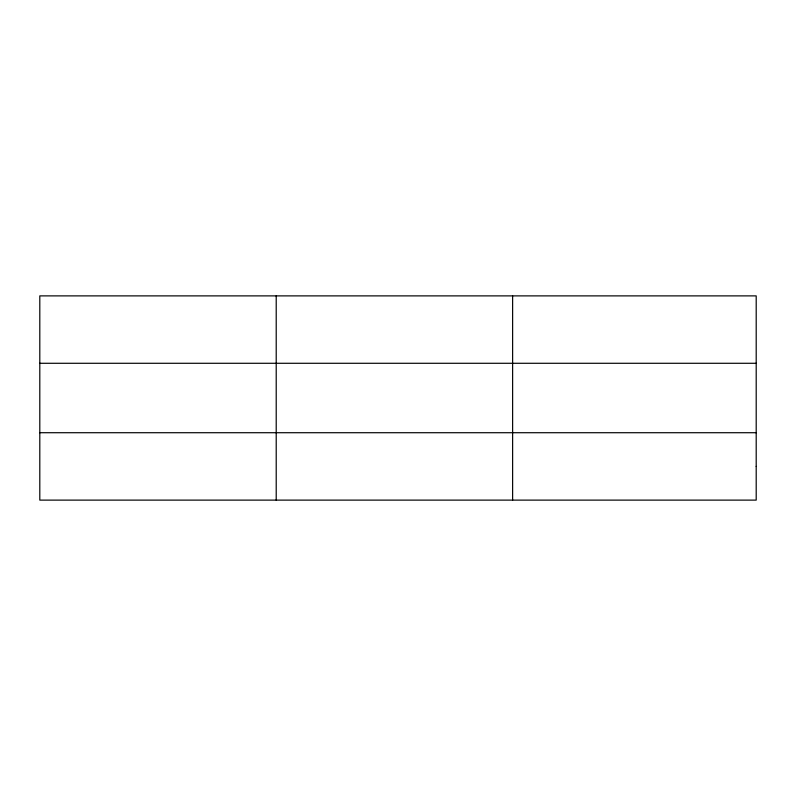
<?xml version="1.0" encoding="UTF-8"?>
<svg xmlns="http://www.w3.org/2000/svg" width="796" height="796" viewBox="0 0 796 796"><rect width="100%" height="100%" fill="white"/><g stroke="black" fill="none" stroke-linecap="round" stroke-linejoin="round"><path stroke-width="1.19" d="M276.212 295.883L276.212 500.117M512.624 295.883L512.624 500.117M39.8 363.284L756.2 363.284M39.8 432.716L756.2 432.716M756.2 466.416L756.2 500.117L39.8 500.117L39.8 295.883L756.2 295.883L756.2 466.416"/></g></svg>
